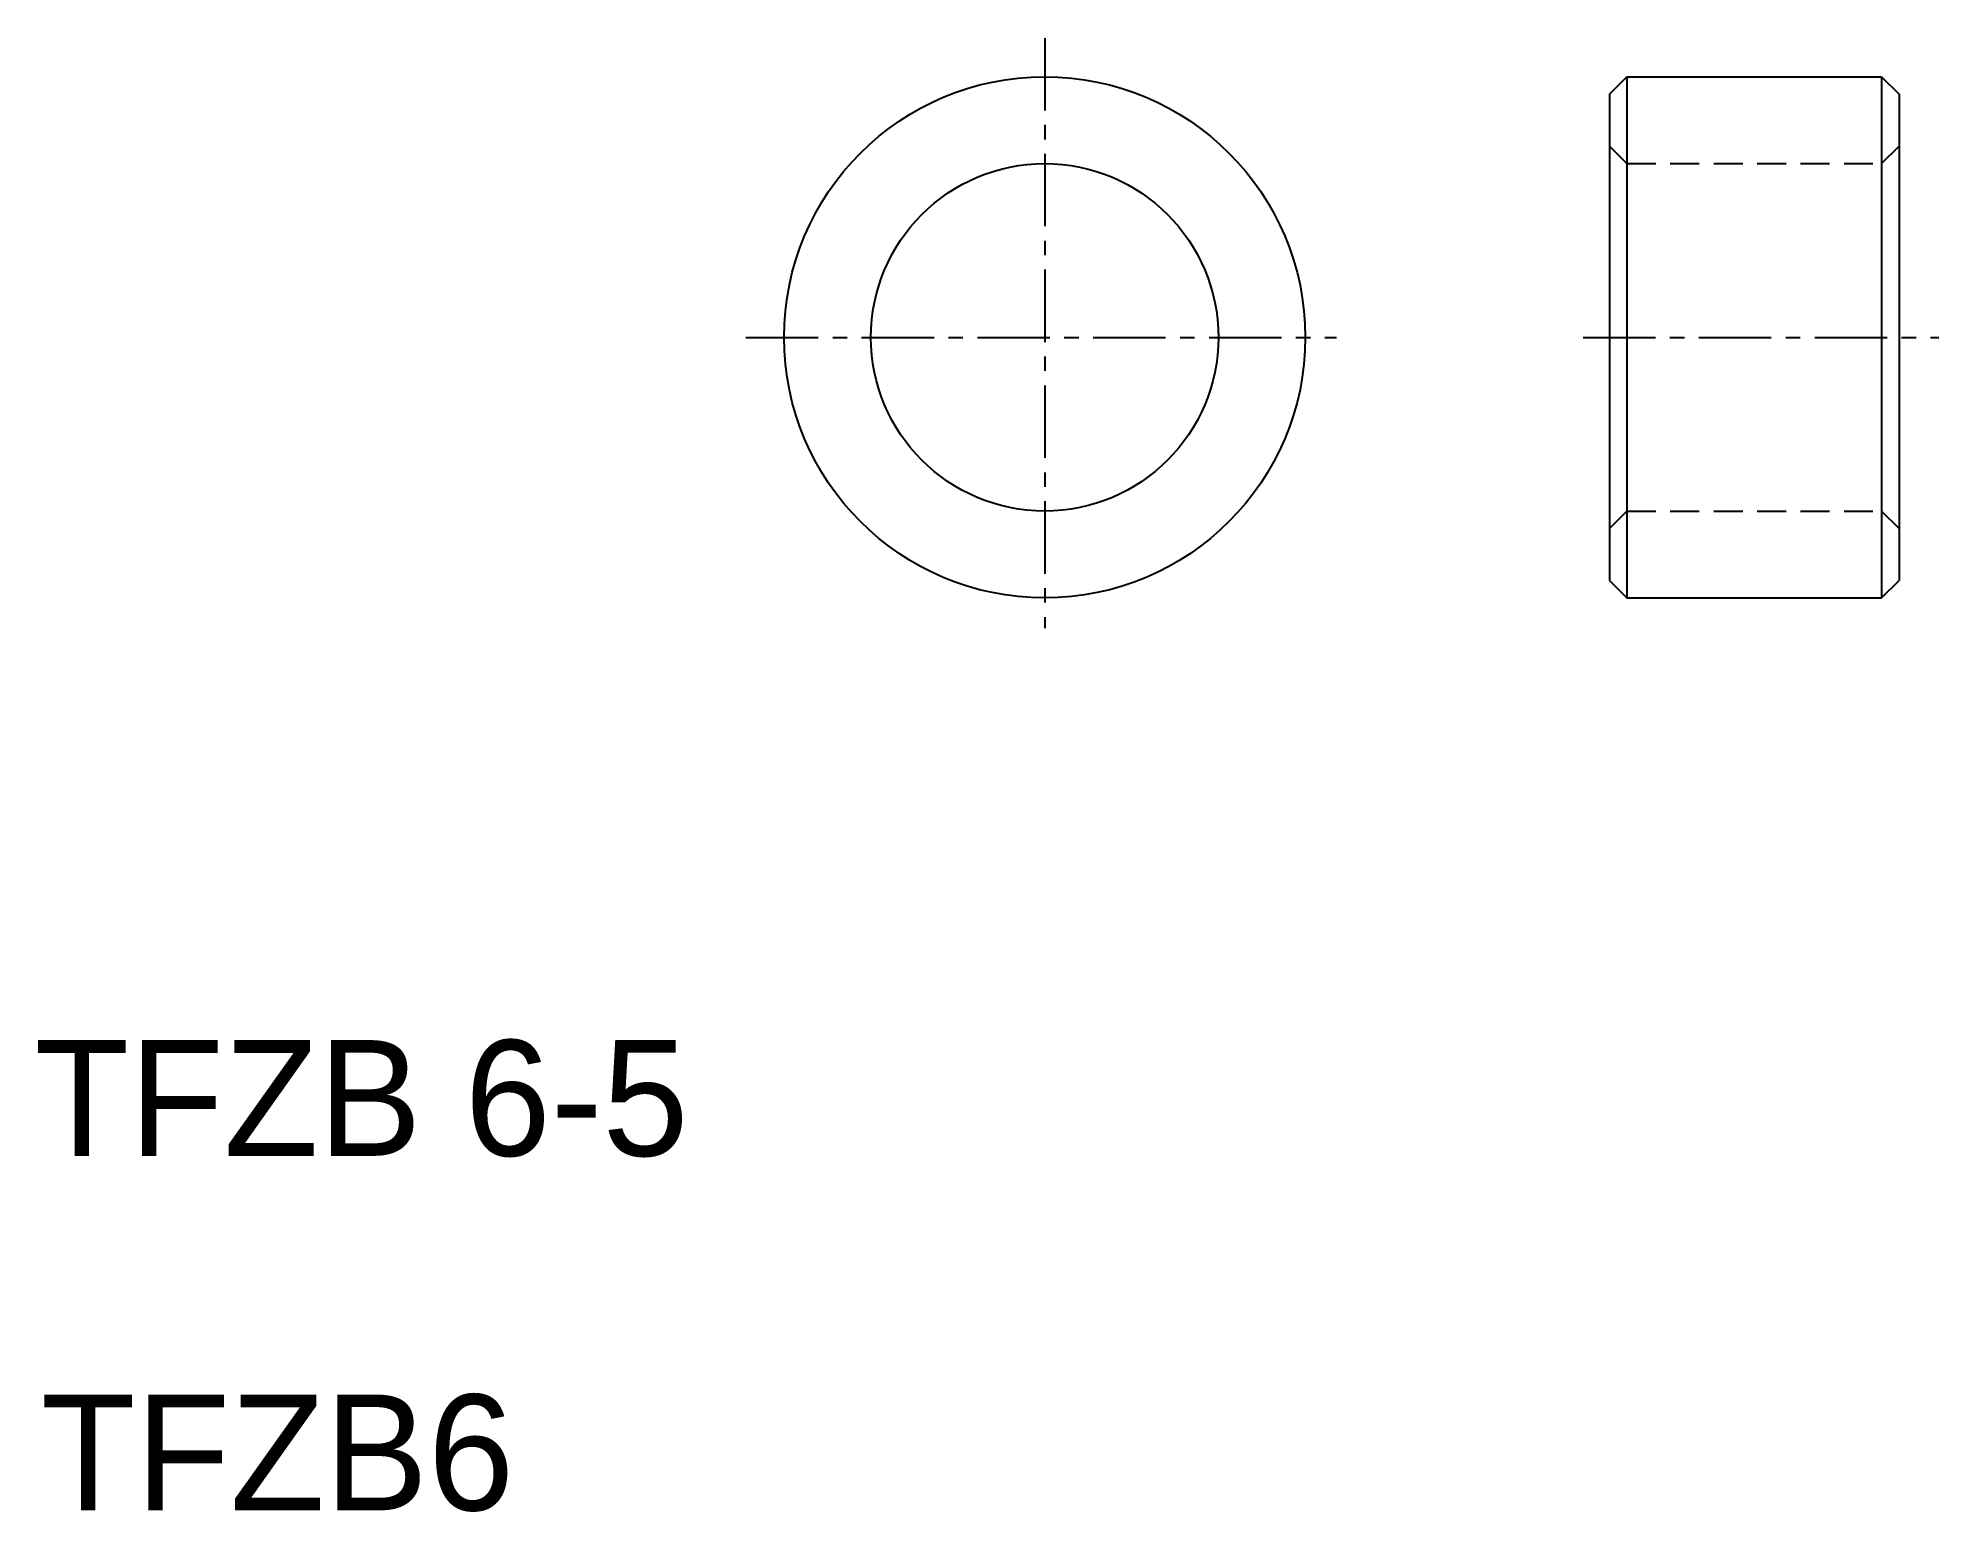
# Model space of a CAD drawing. Extents: x 10 to 42.8, y 10 to 35.4.
import ezdxf

# ---------------------------------------------------------------- set-up
doc = ezdxf.new("R2010")
doc.units = 0
doc.linetypes.add('CENTER', pattern=[2, 1.25, -0.25, 0.25, -0.25])
doc.linetypes.add('DASHED', pattern=[0.75, 0.5, -0.25])
doc.layers.get('0').update_dxf_attribs({"linetype": 'CONTINUOUS'})
doc.layers.add('CENTER', color=1, linetype='CENTER')

msp = doc.modelspace()

# ---------------------------------------------------------------- linework, layer by layer
at = {"color": 7, "linetype": 'CONTINUOUS'}
for p, q in [((37.087715, 34.455385), (37.387715, 34.755385)), ((37.387715, 34.755385), (41.787715, 34.755385)), ((37.387715, 34.755385), (37.387715, 25.755385)), ((41.787715, 34.755385), (42.087715, 34.455385)), ((41.787715, 34.755385), (41.787715, 25.755385)), ((37.087715, 34.455385), (37.087715, 26.055385)), ((42.087715, 34.455385), (42.087715, 26.055385)), ((37.087715, 26.055385), (37.387715, 25.755385)), ((41.787715, 25.755385), (42.087715, 26.055385)), ((37.387715, 25.755385), (41.787715, 25.755385))]:
    msp.add_line(p, q, dxfattribs=at)
at = {"color": 3, "linetype": 'DASHED'}
for p, q in [((37.387715, 33.255366), (37.087715, 33.555366)), ((41.787715, 33.255366), (42.087715, 33.555366)), ((37.387715, 33.255366), (41.787715, 33.255366)), ((37.387715, 27.255405), (37.087715, 26.955405)), ((37.387715, 27.255405), (41.787715, 27.255405)), ((41.787715, 27.255405), (42.087715, 26.955405))]:
    msp.add_line(p, q, dxfattribs=at)
at = {"color": 7, "linetype": 'CONTINUOUS'}
for radius in [4.5, 3]:
    msp.add_circle((27.334996, 30.255385), radius, dxfattribs=at)
at = {"layer": 'CENTER', "color": 1, "linetype": 'CENTER'}
for p, q in [((27.334996, 35.424505), (27.334996, 25.234053)), ((22.173303, 30.255385), (32.372035, 30.255385)), ((36.632655, 30.255385), (42.777735, 30.255385))]:
    msp.add_line(p, q, dxfattribs=at)

# ---------------------------------------------------------------- texts
at = {"color": 7, "linetype": 'CONTINUOUS'}
for s, p in [('TFZB 6-5', (9.890718, 16.120646)), ('TFZB6', (10, 10))]:
    msp.add_text(s, height=2, dxfattribs=at).set_placement(p)

doc.saveas('drawing.dxf')
